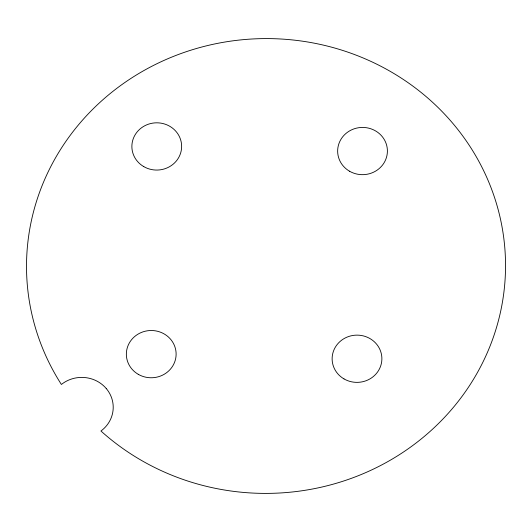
<?xml version="1.0" encoding="UTF-8"?>
<svg xmlns="http://www.w3.org/2000/svg" width="532" height="532" viewBox="0 0 532 532"><rect width="100%" height="100%" fill="white"/><g stroke="black" fill="none" stroke-linecap="round" stroke-linejoin="round"><path stroke-width="0.8" d="M106.24 388.513A31.528 29.932 -0.9 0 0 61.386 384.47A239.513 227.397 -0.9 0 1 239.546 40.026A239.513 227.397 -0.9 0 1 493.011 338.219A239.513 227.397 -0.9 0 1 100.94 431.006A31.528 29.932 -0.9 0 0 106.24 388.513M143.773 166.616A24.884 23.627 -0.9 0 0 181.631 146.998A24.884 23.627 -0.9 0 0 144.864 125.705A24.884 23.627 -0.9 0 0 143.773 166.616M349.544 171.224A24.884 23.627 -0.9 0 0 387.396 151.607A24.884 23.627 -0.9 0 0 350.628 130.32A24.884 23.627 -0.9 0 0 349.544 171.224M344.024 378.924A24.884 23.627 -0.9 0 0 381.876 359.306A24.884 23.627 -0.9 0 0 345.108 338.02A24.884 23.627 -0.9 0 0 344.024 378.924M138.254 374.315A24.884 23.627 -0.9 0 0 176.112 354.698A24.884 23.627 -0.9 0 0 139.337 333.404A24.884 23.627 -0.9 0 0 138.254 374.315"/></g></svg>
